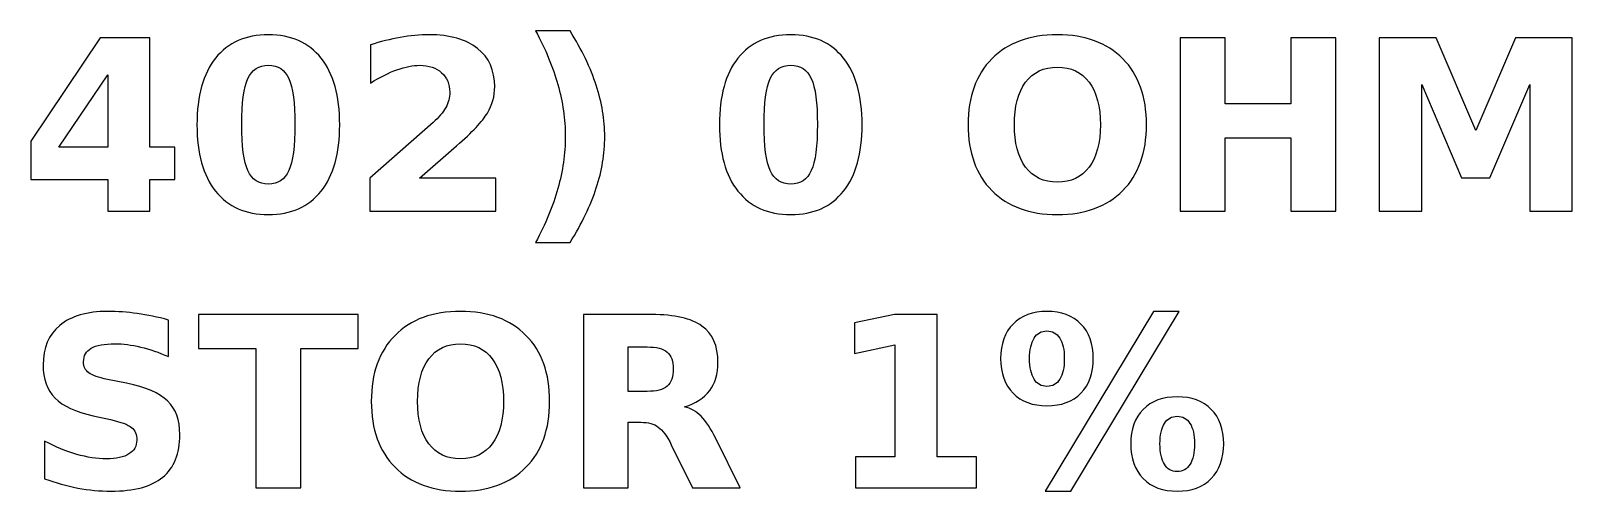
# Model space of a CAD drawing. Extents: x -112.4 to -97.6, y -152.4 to -142.
# Drawn here: x -106.75 to -97.61, y -144.69 to -141.95 of the extents above; entities that cross this region are included whole.
import ezdxf

# ---------------------------------------------------------------- set-up
doc = ezdxf.new("R2010")
doc.units = 0
doc.header["$MEASUREMENT"] = 0
doc.layers.add('LAYER_1', color=7, linetype='CONTINUOUS')

msp = doc.modelspace()

# ---------------------------------------------------------------- linework, layer by layer
at = {"layer": 'LAYER_1'}
for points, knots in [([(-106.3396, -141.9959), (-106.3396, -141.9959), (-106.0446, -141.9959), (-106.0446, -141.9959), (-106.0446, -141.9959), (-106.0446, -141.9959), (-106.0446, -142.645), (-106.0446, -142.645), (-106.0446, -142.645), (-106.0446, -142.645), (-105.8979, -142.645), (-105.8979, -142.645), (-105.8979, -142.645), (-105.8979, -142.645), (-105.8979, -142.8372), (-105.8979, -142.8372), (-105.8979, -142.8372), (-105.8979, -142.8372), (-106.0446, -142.8372), (-106.0446, -142.8372), (-106.0446, -142.8372), (-106.0446, -142.8372), (-106.0446, -143.0246), (-106.0446, -143.0246), (-106.0446, -143.0246), (-106.0446, -143.0246), (-106.2953, -143.0246), (-106.2953, -143.0246), (-106.2953, -143.0246), (-106.2953, -143.0246), (-106.2953, -142.8372), (-106.2953, -142.8372), (-106.2953, -142.8372), (-106.2953, -142.8372), (-106.7516, -142.8372), (-106.7516, -142.8372), (-106.7516, -142.8372), (-106.7516, -142.8372), (-106.7516, -142.6097), (-106.7516, -142.6097), (-106.7516, -142.6097), (-106.7516, -142.6097), (-106.3396, -141.9959), (-106.3396, -141.9959)], [0, 0, 0, 0, 0.090909, 0.090909, 0.090909, 0.090909, 0.181818, 0.181818, 0.181818, 0.181818, 0.272727, 0.272727, 0.272727, 0.272727, 0.363636, 0.363636, 0.363636, 0.363636, 0.454545, 0.454545, 0.454545, 0.454545, 0.545455, 0.545455, 0.545455, 0.545455, 0.636364, 0.636364, 0.636364, 0.636364, 0.727273, 0.727273, 0.727273, 0.727273, 0.818182, 0.818182, 0.818182, 0.818182, 0.909091, 0.909091, 0.909091, 0.909091, 1, 1, 1, 1]), ([(-104.9188, -142.5112), (-104.9188, -142.6817), (-104.9555, -142.8132), (-105.0291, -142.9058), (-105.0291, -142.9058), (-105.1025, -142.9983), (-105.2069, -143.0446), (-105.3419, -143.0446), (-105.3419, -143.0446), (-105.4774, -143.0446), (-105.582, -142.9983), (-105.6554, -142.9058), (-105.6554, -142.9058), (-105.729, -142.8132), (-105.7657, -142.6817), (-105.7657, -142.5112), (-105.7657, -142.5112), (-105.7657, -142.3405), (-105.729, -142.2087), (-105.6554, -142.1161), (-105.6554, -142.1161), (-105.582, -142.0237), (-105.4774, -141.9773), (-105.3419, -141.9773), (-105.3419, -141.9773), (-105.2069, -141.9773), (-105.1025, -142.0237), (-105.0291, -142.1161), (-105.0291, -142.1161), (-104.9555, -142.2087), (-104.9188, -142.3405), (-104.9188, -142.5112)], [0, 0, 0, 0, 0.125, 0.125, 0.125, 0.125, 0.25, 0.25, 0.25, 0.25, 0.375, 0.375, 0.375, 0.375, 0.5, 0.5, 0.5, 0.5, 0.625, 0.625, 0.625, 0.625, 0.75, 0.75, 0.75, 0.75, 0.875, 0.875, 0.875, 0.875, 1, 1, 1, 1]), ([(-104.4447, -142.8296), (-104.4447, -142.8296), (-103.9919, -142.8296), (-103.9919, -142.8296), (-103.9919, -142.8296), (-103.9919, -142.8296), (-103.9919, -143.0246), (-103.9919, -143.0246), (-103.9919, -143.0246), (-103.9919, -143.0246), (-104.7396, -143.0246), (-104.7396, -143.0246), (-104.7396, -143.0246), (-104.7396, -143.0246), (-104.7396, -142.8296), (-104.7396, -142.8296), (-104.7396, -142.8296), (-104.7396, -142.8296), (-104.364, -142.4983), (-104.364, -142.4983), (-104.364, -142.4983), (-104.3304, -142.4679), (-104.3057, -142.4383), (-104.2897, -142.4094), (-104.2897, -142.4094), (-104.2735, -142.3804), (-104.2655, -142.3503), (-104.2655, -142.319), (-104.2655, -142.319), (-104.2655, -142.2708), (-104.2817, -142.232), (-104.3141, -142.2026), (-104.3141, -142.2026), (-104.3464, -142.1732), (-104.3894, -142.1587), (-104.4433, -142.1587), (-104.4433, -142.1587), (-104.4846, -142.1587), (-104.5298, -142.1676), (-104.579, -142.1852), (-104.579, -142.1852), (-104.6281, -142.2029), (-104.6808, -142.2292), (-104.7368, -142.264), (-104.7368, -142.264), (-104.7368, -142.264), (-104.7368, -142.038), (-104.7368, -142.038), (-104.7368, -142.038), (-104.677, -142.0183), (-104.618, -142.0032), (-104.5597, -141.9929), (-104.5597, -141.9929), (-104.5013, -141.9825), (-104.4442, -141.9773), (-104.388, -141.9773), (-104.388, -141.9773), (-104.265, -141.9773), (-104.1693, -142.0044), (-104.1011, -142.0587), (-104.1011, -142.0587), (-104.0329, -142.1128), (-103.9988, -142.1883), (-103.9988, -142.2854), (-103.9988, -142.2854), (-103.9988, -142.3414), (-104.0133, -142.3936), (-104.0423, -142.4421), (-104.0423, -142.4421), (-104.0712, -142.4905), (-104.1321, -142.5554), (-104.2248, -142.6368), (-104.2248, -142.6368), (-104.2248, -142.6368), (-104.4447, -142.8296), (-104.4447, -142.8296)], [0, 0, 0, 0, 0.052632, 0.052632, 0.052632, 0.052632, 0.105263, 0.105263, 0.105263, 0.105263, 0.157895, 0.157895, 0.157895, 0.157895, 0.210526, 0.210526, 0.210526, 0.210526, 0.263158, 0.263158, 0.263158, 0.263158, 0.315789, 0.315789, 0.315789, 0.315789, 0.368421, 0.368421, 0.368421, 0.368421, 0.421053, 0.421053, 0.421053, 0.421053, 0.473684, 0.473684, 0.473684, 0.473684, 0.526316, 0.526316, 0.526316, 0.526316, 0.578947, 0.578947, 0.578947, 0.578947, 0.631579, 0.631579, 0.631579, 0.631579, 0.684211, 0.684211, 0.684211, 0.684211, 0.736842, 0.736842, 0.736842, 0.736842, 0.789474, 0.789474, 0.789474, 0.789474, 0.842105, 0.842105, 0.842105, 0.842105, 0.894737, 0.894737, 0.894737, 0.894737, 0.947368, 0.947368, 0.947368, 0.947368, 1, 1, 1, 1]), ([(-103.7565, -143.2106), (-103.6977, -143.1013), (-103.6535, -142.9945), (-103.6241, -142.8903), (-103.6241, -142.8903), (-103.5947, -142.7859), (-103.5801, -142.6831), (-103.5801, -142.5815), (-103.5801, -142.5815), (-103.5801, -142.4799), (-103.5947, -142.3771), (-103.6241, -142.2732), (-103.6241, -142.2732), (-103.6535, -142.1692), (-103.6977, -142.0627), (-103.7565, -141.9538), (-103.7565, -141.9538), (-103.7565, -141.9538), (-103.5519, -141.9538), (-103.5519, -141.9538), (-103.5519, -141.9538), (-103.4821, -142.0665), (-103.4303, -142.1742), (-103.3964, -142.2774), (-103.3964, -142.2774), (-103.3628, -142.3804), (-103.3459, -142.4823), (-103.3459, -142.5829), (-103.3459, -142.5829), (-103.3459, -142.6836), (-103.3626, -142.7849), (-103.3962, -142.887), (-103.3962, -142.887), (-103.4296, -142.9893), (-103.4816, -143.0973), (-103.5519, -143.2106), (-103.5519, -143.2106), (-103.5519, -143.2106), (-103.7565, -143.2106), (-103.7565, -143.2106)], [0, 0, 0, 0, 0.1, 0.1, 0.1, 0.1, 0.2, 0.2, 0.2, 0.2, 0.3, 0.3, 0.3, 0.3, 0.4, 0.4, 0.4, 0.4, 0.5, 0.5, 0.5, 0.5, 0.6, 0.6, 0.6, 0.6, 0.7, 0.7, 0.7, 0.7, 0.8, 0.8, 0.8, 0.8, 0.9, 0.9, 0.9, 0.9, 1, 1, 1, 1]), ([(-101.8188, -142.5112), (-101.8188, -142.6817), (-101.8555, -142.8132), (-101.9291, -142.9058), (-101.9291, -142.9058), (-102.0025, -142.9983), (-102.1069, -143.0446), (-102.2419, -143.0446), (-102.2419, -143.0446), (-102.3774, -143.0446), (-102.482, -142.9983), (-102.5554, -142.9058), (-102.5554, -142.9058), (-102.629, -142.8132), (-102.6657, -142.6817), (-102.6657, -142.5112), (-102.6657, -142.5112), (-102.6657, -142.3405), (-102.629, -142.2087), (-102.5554, -142.1161), (-102.5554, -142.1161), (-102.482, -142.0237), (-102.3774, -141.9773), (-102.2419, -141.9773), (-102.2419, -141.9773), (-102.1069, -141.9773), (-102.0025, -142.0237), (-101.9291, -142.1161), (-101.9291, -142.1161), (-101.8555, -142.2087), (-101.8188, -142.3405), (-101.8188, -142.5112)], [0, 0, 0, 0, 0.125, 0.125, 0.125, 0.125, 0.25, 0.25, 0.25, 0.25, 0.375, 0.375, 0.375, 0.375, 0.5, 0.5, 0.5, 0.5, 0.625, 0.625, 0.625, 0.625, 0.75, 0.75, 0.75, 0.75, 0.875, 0.875, 0.875, 0.875, 1, 1, 1, 1]), ([(-100.6605, -141.9773), (-100.4952, -141.9773), (-100.3656, -142.0246), (-100.272, -142.1194), (-100.272, -142.1194), (-100.1782, -142.2139), (-100.1314, -142.3444), (-100.1314, -142.5112), (-100.1314, -142.5112), (-100.1314, -142.6775), (-100.1782, -142.808), (-100.272, -142.9025), (-100.272, -142.9025), (-100.3656, -142.9973), (-100.4952, -143.0446), (-100.6605, -143.0446), (-100.6605, -143.0446), (-100.8254, -143.0446), (-100.9547, -142.9973), (-101.0488, -142.9025), (-101.0488, -142.9025), (-101.1426, -142.808), (-101.1897, -142.6775), (-101.1897, -142.5112), (-101.1897, -142.5112), (-101.1897, -142.3444), (-101.1426, -142.2139), (-101.0488, -142.1194), (-101.0488, -142.1194), (-100.9547, -142.0246), (-100.8254, -141.9773), (-100.6605, -141.9773)], [0, 0, 0, 0, 0.125, 0.125, 0.125, 0.125, 0.25, 0.25, 0.25, 0.25, 0.375, 0.375, 0.375, 0.375, 0.5, 0.5, 0.5, 0.5, 0.625, 0.625, 0.625, 0.625, 0.75, 0.75, 0.75, 0.75, 0.875, 0.875, 0.875, 0.875, 1, 1, 1, 1]), ([(-99.9307, -141.9959), (-99.9307, -141.9959), (-99.6654, -141.9959), (-99.6654, -141.9959), (-99.6654, -141.9959), (-99.6654, -141.9959), (-99.6654, -142.388), (-99.6654, -142.388), (-99.6654, -142.388), (-99.6654, -142.388), (-99.2741, -142.388), (-99.2741, -142.388), (-99.2741, -142.388), (-99.2741, -142.388), (-99.2741, -141.9959), (-99.2741, -141.9959), (-99.2741, -141.9959), (-99.2741, -141.9959), (-99.0088, -141.9959), (-99.0088, -141.9959), (-99.0088, -141.9959), (-99.0088, -141.9959), (-99.0088, -143.0246), (-99.0088, -143.0246), (-99.0088, -143.0246), (-99.0088, -143.0246), (-99.2741, -143.0246), (-99.2741, -143.0246), (-99.2741, -143.0246), (-99.2741, -143.0246), (-99.2741, -142.5886), (-99.2741, -142.5886), (-99.2741, -142.5886), (-99.2741, -142.5886), (-99.6654, -142.5886), (-99.6654, -142.5886), (-99.6654, -142.5886), (-99.6654, -142.5886), (-99.6654, -143.0246), (-99.6654, -143.0246), (-99.6654, -143.0246), (-99.6654, -143.0246), (-99.9307, -143.0246), (-99.9307, -143.0246), (-99.9307, -143.0246), (-99.9307, -143.0246), (-99.9307, -141.9959), (-99.9307, -141.9959)], [0, 0, 0, 0, 0.083333, 0.083333, 0.083333, 0.083333, 0.166667, 0.166667, 0.166667, 0.166667, 0.25, 0.25, 0.25, 0.25, 0.333333, 0.333333, 0.333333, 0.333333, 0.416667, 0.416667, 0.416667, 0.416667, 0.5, 0.5, 0.5, 0.5, 0.583333, 0.583333, 0.583333, 0.583333, 0.666667, 0.666667, 0.666667, 0.666667, 0.75, 0.75, 0.75, 0.75, 0.833333, 0.833333, 0.833333, 0.833333, 0.916667, 0.916667, 0.916667, 0.916667, 1, 1, 1, 1]), ([(-98.7498, -141.9959), (-98.7498, -141.9959), (-98.4123, -141.9959), (-98.4123, -141.9959), (-98.4123, -141.9959), (-98.4123, -141.9959), (-98.1778, -142.5465), (-98.1778, -142.5465), (-98.1778, -142.5465), (-98.1778, -142.5465), (-97.9422, -141.9959), (-97.9422, -141.9959), (-97.9422, -141.9959), (-97.9422, -141.9959), (-97.6054, -141.9959), (-97.6054, -141.9959), (-97.6054, -141.9959), (-97.6054, -141.9959), (-97.6054, -143.0246), (-97.6054, -143.0246), (-97.6054, -143.0246), (-97.6054, -143.0246), (-97.8561, -143.0246), (-97.8561, -143.0246), (-97.8561, -143.0246), (-97.8561, -143.0246), (-97.8561, -142.2722), (-97.8561, -142.2722), (-97.8561, -142.2722), (-97.8561, -142.2722), (-98.0932, -142.8268), (-98.0932, -142.8268), (-98.0932, -142.8268), (-98.0932, -142.8268), (-98.2613, -142.8268), (-98.2613, -142.8268), (-98.2613, -142.8268), (-98.2613, -142.8268), (-98.4984, -142.2722), (-98.4984, -142.2722), (-98.4984, -142.2722), (-98.4984, -142.2722), (-98.4984, -143.0246), (-98.4984, -143.0246), (-98.4984, -143.0246), (-98.4984, -143.0246), (-98.7498, -143.0246), (-98.7498, -143.0246), (-98.7498, -143.0246), (-98.7498, -143.0246), (-98.7498, -141.9959), (-98.7498, -141.9959)], [0, 0, 0, 0, 0.076923, 0.076923, 0.076923, 0.076923, 0.153846, 0.153846, 0.153846, 0.153846, 0.230769, 0.230769, 0.230769, 0.230769, 0.307692, 0.307692, 0.307692, 0.307692, 0.384615, 0.384615, 0.384615, 0.384615, 0.461538, 0.461538, 0.461538, 0.461538, 0.538462, 0.538462, 0.538462, 0.538462, 0.615385, 0.615385, 0.615385, 0.615385, 0.692308, 0.692308, 0.692308, 0.692308, 0.769231, 0.769231, 0.769231, 0.769231, 0.846154, 0.846154, 0.846154, 0.846154, 0.923077, 0.923077, 0.923077, 0.923077, 1, 1, 1, 1]), ([(-106.2953, -142.2144), (-106.2953, -142.2144), (-106.5863, -142.645), (-106.5863, -142.645), (-106.5863, -142.645), (-106.5863, -142.645), (-106.2953, -142.645), (-106.2953, -142.645), (-106.2953, -142.645), (-106.2953, -142.645), (-106.2953, -142.2144), (-106.2953, -142.2144)], [0, 0, 0, 0, 0.333333, 0.333333, 0.333333, 0.333333, 0.666667, 0.666667, 0.666667, 0.666667, 1, 1, 1, 1]), ([(-105.1841, -142.5093), (-105.1841, -142.3807), (-105.1961, -142.2901), (-105.2203, -142.2374), (-105.2203, -142.2374), (-105.2443, -142.185), (-105.285, -142.1587), (-105.3419, -142.1587), (-105.3419, -142.1587), (-105.3988, -142.1587), (-105.4395, -142.185), (-105.464, -142.2374), (-105.464, -142.2374), (-105.4882, -142.2901), (-105.5004, -142.3807), (-105.5004, -142.5093), (-105.5004, -142.5093), (-105.5004, -142.6391), (-105.4882, -142.7309), (-105.464, -142.784), (-105.464, -142.784), (-105.4395, -142.8374), (-105.3988, -142.864), (-105.3419, -142.864), (-105.3419, -142.864), (-105.2855, -142.864), (-105.245, -142.8374), (-105.2205, -142.784), (-105.2205, -142.784), (-105.1963, -142.7309), (-105.1841, -142.6391), (-105.1841, -142.5093)], [0, 0, 0, 0, 0.125, 0.125, 0.125, 0.125, 0.25, 0.25, 0.25, 0.25, 0.375, 0.375, 0.375, 0.375, 0.5, 0.5, 0.5, 0.5, 0.625, 0.625, 0.625, 0.625, 0.75, 0.75, 0.75, 0.75, 0.875, 0.875, 0.875, 0.875, 1, 1, 1, 1]), ([(-102.0841, -142.5093), (-102.0841, -142.3807), (-102.0961, -142.2901), (-102.1203, -142.2374), (-102.1203, -142.2374), (-102.1443, -142.185), (-102.185, -142.1587), (-102.2419, -142.1587), (-102.2419, -142.1587), (-102.2988, -142.1587), (-102.3395, -142.185), (-102.364, -142.2374), (-102.364, -142.2374), (-102.3882, -142.2901), (-102.4004, -142.3807), (-102.4004, -142.5093), (-102.4004, -142.5093), (-102.4004, -142.6391), (-102.3882, -142.7309), (-102.364, -142.784), (-102.364, -142.784), (-102.3395, -142.8374), (-102.2988, -142.864), (-102.2419, -142.864), (-102.2419, -142.864), (-102.1855, -142.864), (-102.145, -142.8374), (-102.1205, -142.784), (-102.1205, -142.784), (-102.0963, -142.7309), (-102.0841, -142.6391), (-102.0841, -142.5093)], [0, 0, 0, 0, 0.125, 0.125, 0.125, 0.125, 0.25, 0.25, 0.25, 0.25, 0.375, 0.375, 0.375, 0.375, 0.5, 0.5, 0.5, 0.5, 0.625, 0.625, 0.625, 0.625, 0.75, 0.75, 0.75, 0.75, 0.875, 0.875, 0.875, 0.875, 1, 1, 1, 1]), ([(-100.6605, -142.1695), (-100.7414, -142.1695), (-100.804, -142.1993), (-100.8487, -142.2591), (-100.8487, -142.2591), (-100.8931, -142.3188), (-100.9155, -142.4028), (-100.9155, -142.5112), (-100.9155, -142.5112), (-100.9155, -142.6194), (-100.8931, -142.7031), (-100.8487, -142.7628), (-100.8487, -142.7628), (-100.804, -142.8226), (-100.7414, -142.8524), (-100.6605, -142.8524), (-100.6605, -142.8524), (-100.5791, -142.8524), (-100.5164, -142.8226), (-100.4717, -142.7628), (-100.4717, -142.7628), (-100.4272, -142.7031), (-100.4049, -142.6194), (-100.4049, -142.5112), (-100.4049, -142.5112), (-100.4049, -142.4028), (-100.4272, -142.3188), (-100.4717, -142.2591), (-100.4717, -142.2591), (-100.5164, -142.1993), (-100.5791, -142.1695), (-100.6605, -142.1695)], [0, 0, 0, 0, 0.125, 0.125, 0.125, 0.125, 0.25, 0.25, 0.25, 0.25, 0.375, 0.375, 0.375, 0.375, 0.5, 0.5, 0.5, 0.5, 0.625, 0.625, 0.625, 0.625, 0.75, 0.75, 0.75, 0.75, 0.875, 0.875, 0.875, 0.875, 1, 1, 1, 1]), ([(-105.9348, -143.6709), (-105.9348, -143.6709), (-105.9348, -143.8884), (-105.9348, -143.8884), (-105.9348, -143.8884), (-105.9913, -143.8632), (-106.0465, -143.8442), (-106.1001, -143.8313), (-106.1001, -143.8313), (-106.154, -143.8183), (-106.2048, -143.812), (-106.2525, -143.812), (-106.2525, -143.812), (-106.3158, -143.812), (-106.3628, -143.8207), (-106.3932, -143.8381), (-106.3932, -143.8381), (-106.4235, -143.8557), (-106.4386, -143.8828), (-106.4386, -143.9195), (-106.4386, -143.9195), (-106.4386, -143.947), (-106.4285, -143.9686), (-106.408, -143.9839), (-106.408, -143.9839), (-106.3875, -143.9992), (-106.3504, -144.0126), (-106.2965, -144.0236), (-106.2965, -144.0236), (-106.2965, -144.0236), (-106.1836, -144.0462), (-106.1836, -144.0462), (-106.1836, -144.0462), (-106.0691, -144.0693), (-105.988, -144.1041), (-105.9398, -144.1511), (-105.9398, -144.1511), (-105.8915, -144.1979), (-105.8673, -144.2645), (-105.8673, -144.3508), (-105.8673, -144.3508), (-105.8673, -144.4644), (-105.9009, -144.5488), (-105.9682, -144.6041), (-105.9682, -144.6041), (-106.0355, -144.6593), (-106.1382, -144.6871), (-106.2765, -144.6871), (-106.2765, -144.6871), (-106.3419, -144.6871), (-106.4073, -144.681), (-106.4729, -144.6685), (-106.4729, -144.6685), (-106.5385, -144.656), (-106.6044, -144.6377), (-106.67, -144.6135), (-106.67, -144.6135), (-106.67, -144.6135), (-106.67, -144.3896), (-106.67, -144.3896), (-106.67, -144.3896), (-106.6044, -144.4244), (-106.5409, -144.4507), (-106.4795, -144.4684), (-106.4795, -144.4684), (-106.4181, -144.486), (-106.3591, -144.4949), (-106.3022, -144.4949), (-106.3022, -144.4949), (-106.2443, -144.4949), (-106.1999, -144.4853), (-106.1691, -144.466), (-106.1691, -144.466), (-106.1382, -144.4467), (-106.123, -144.4192), (-106.123, -144.3832), (-106.123, -144.3832), (-106.123, -144.3512), (-106.1333, -144.3263), (-106.1542, -144.3089), (-106.1542, -144.3089), (-106.1752, -144.2915), (-106.2168, -144.2758), (-106.2794, -144.2621), (-106.2794, -144.2621), (-106.2794, -144.2621), (-106.3821, -144.2393), (-106.3821, -144.2393), (-106.3821, -144.2393), (-106.4849, -144.2172), (-106.5602, -144.1822), (-106.6077, -144.1339), (-106.6077, -144.1339), (-106.6552, -144.0857), (-106.6789, -144.0206), (-106.6789, -143.939), (-106.6789, -143.939), (-106.6789, -143.8364), (-106.6458, -143.7576), (-106.5797, -143.7026), (-106.5797, -143.7026), (-106.5136, -143.6473), (-106.4186, -143.6198), (-106.2944, -143.6198), (-106.2944, -143.6198), (-106.238, -143.6198), (-106.1799, -143.6241), (-106.1201, -143.6325), (-106.1201, -143.6325), (-106.0604, -143.641), (-105.9986, -143.6537), (-105.9348, -143.6709)], [0, 0, 0, 0, 0.035714, 0.035714, 0.035714, 0.035714, 0.071429, 0.071429, 0.071429, 0.071429, 0.107143, 0.107143, 0.107143, 0.107143, 0.142857, 0.142857, 0.142857, 0.142857, 0.178571, 0.178571, 0.178571, 0.178571, 0.214286, 0.214286, 0.214286, 0.214286, 0.25, 0.25, 0.25, 0.25, 0.285714, 0.285714, 0.285714, 0.285714, 0.321429, 0.321429, 0.321429, 0.321429, 0.357143, 0.357143, 0.357143, 0.357143, 0.392857, 0.392857, 0.392857, 0.392857, 0.428571, 0.428571, 0.428571, 0.428571, 0.464286, 0.464286, 0.464286, 0.464286, 0.5, 0.5, 0.5, 0.5, 0.535714, 0.535714, 0.535714, 0.535714, 0.571429, 0.571429, 0.571429, 0.571429, 0.607143, 0.607143, 0.607143, 0.607143, 0.642857, 0.642857, 0.642857, 0.642857, 0.678571, 0.678571, 0.678571, 0.678571, 0.714286, 0.714286, 0.714286, 0.714286, 0.75, 0.75, 0.75, 0.75, 0.785714, 0.785714, 0.785714, 0.785714, 0.821429, 0.821429, 0.821429, 0.821429, 0.857143, 0.857143, 0.857143, 0.857143, 0.892857, 0.892857, 0.892857, 0.892857, 0.928571, 0.928571, 0.928571, 0.928571, 0.964286, 0.964286, 0.964286, 0.964286, 1, 1, 1, 1]), ([(-105.7573, -143.6384), (-105.7573, -143.6384), (-104.8093, -143.6384), (-104.8093, -143.6384), (-104.8093, -143.6384), (-104.8093, -143.6384), (-104.8093, -143.839), (-104.8093, -143.839), (-104.8093, -143.839), (-104.8093, -143.839), (-105.1503, -143.839), (-105.1503, -143.839), (-105.1503, -143.839), (-105.1503, -143.839), (-105.1503, -144.6671), (-105.1503, -144.6671), (-105.1503, -144.6671), (-105.1503, -144.6671), (-105.4156, -144.6671), (-105.4156, -144.6671), (-105.4156, -144.6671), (-105.4156, -144.6671), (-105.4156, -143.839), (-105.4156, -143.839), (-105.4156, -143.839), (-105.4156, -143.839), (-105.7573, -143.839), (-105.7573, -143.839), (-105.7573, -143.839), (-105.7573, -143.839), (-105.7573, -143.6384), (-105.7573, -143.6384)], [0, 0, 0, 0, 0.125, 0.125, 0.125, 0.125, 0.25, 0.25, 0.25, 0.25, 0.375, 0.375, 0.375, 0.375, 0.5, 0.5, 0.5, 0.5, 0.625, 0.625, 0.625, 0.625, 0.75, 0.75, 0.75, 0.75, 0.875, 0.875, 0.875, 0.875, 1, 1, 1, 1]), ([(-104.202, -143.6198), (-104.0367, -143.6198), (-103.9071, -143.6671), (-103.8135, -143.7619), (-103.8135, -143.7619), (-103.7197, -143.8564), (-103.6729, -143.9869), (-103.6729, -144.1537), (-103.6729, -144.1537), (-103.6729, -144.32), (-103.7197, -144.4505), (-103.8135, -144.545), (-103.8135, -144.545), (-103.9071, -144.6398), (-104.0367, -144.6871), (-104.202, -144.6871), (-104.202, -144.6871), (-104.3669, -144.6871), (-104.4962, -144.6398), (-104.5903, -144.545), (-104.5903, -144.545), (-104.6841, -144.4505), (-104.7312, -144.32), (-104.7312, -144.1537), (-104.7312, -144.1537), (-104.7312, -143.9869), (-104.6841, -143.8564), (-104.5903, -143.7619), (-104.5903, -143.7619), (-104.4962, -143.6671), (-104.3669, -143.6198), (-104.202, -143.6198)], [0, 0, 0, 0, 0.125, 0.125, 0.125, 0.125, 0.25, 0.25, 0.25, 0.25, 0.375, 0.375, 0.375, 0.375, 0.5, 0.5, 0.5, 0.5, 0.625, 0.625, 0.625, 0.625, 0.75, 0.75, 0.75, 0.75, 0.875, 0.875, 0.875, 0.875, 1, 1, 1, 1]), ([(-103.2069, -144.2779), (-103.2069, -144.2779), (-103.2069, -144.6671), (-103.2069, -144.6671), (-103.2069, -144.6671), (-103.2069, -144.6671), (-103.4722, -144.6671), (-103.4722, -144.6671), (-103.4722, -144.6671), (-103.4722, -144.6671), (-103.4722, -143.6384), (-103.4722, -143.6384), (-103.4722, -143.6384), (-103.4722, -143.6384), (-103.067, -143.6384), (-103.067, -143.6384), (-103.067, -143.6384), (-102.9315, -143.6384), (-102.832, -143.6612), (-102.769, -143.7066), (-102.769, -143.7066), (-102.7058, -143.752), (-102.6742, -143.824), (-102.6742, -143.9223), (-102.6742, -143.9223), (-102.6742, -143.9902), (-102.6907, -144.0462), (-102.7234, -144.0897), (-102.7234, -144.0897), (-102.7563, -144.1335), (-102.8059, -144.1657), (-102.872, -144.1862), (-102.872, -144.1862), (-102.8358, -144.1946), (-102.8031, -144.2132), (-102.7744, -144.2424), (-102.7744, -144.2424), (-102.7457, -144.2715), (-102.7168, -144.3157), (-102.6874, -144.375), (-102.6874, -144.375), (-102.6874, -144.375), (-102.5432, -144.6671), (-102.5432, -144.6671), (-102.5432, -144.6671), (-102.5432, -144.6671), (-102.8259, -144.6671), (-102.8259, -144.6671), (-102.8259, -144.6671), (-102.8259, -144.6671), (-102.9513, -144.4115), (-102.9513, -144.4115), (-102.9513, -144.4115), (-102.9764, -144.3602), (-103.0021, -144.3249), (-103.0282, -144.3061), (-103.0282, -144.3061), (-103.0541, -144.2873), (-103.0886, -144.2779), (-103.1319, -144.2779), (-103.1319, -144.2779), (-103.1319, -144.2779), (-103.2069, -144.2779), (-103.2069, -144.2779)], [0, 0, 0, 0, 0.0625, 0.0625, 0.0625, 0.0625, 0.125, 0.125, 0.125, 0.125, 0.1875, 0.1875, 0.1875, 0.1875, 0.25, 0.25, 0.25, 0.25, 0.3125, 0.3125, 0.3125, 0.3125, 0.375, 0.375, 0.375, 0.375, 0.4375, 0.4375, 0.4375, 0.4375, 0.5, 0.5, 0.5, 0.5, 0.5625, 0.5625, 0.5625, 0.5625, 0.625, 0.625, 0.625, 0.625, 0.6875, 0.6875, 0.6875, 0.6875, 0.75, 0.75, 0.75, 0.75, 0.8125, 0.8125, 0.8125, 0.8125, 0.875, 0.875, 0.875, 0.875, 0.9375, 0.9375, 0.9375, 0.9375, 1, 1, 1, 1]), ([(-101.8587, -144.4839), (-101.8587, -144.4839), (-101.6244, -144.4839), (-101.6244, -144.4839), (-101.6244, -144.4839), (-101.6244, -144.4839), (-101.6244, -143.819), (-101.6244, -143.819), (-101.6244, -143.819), (-101.6244, -143.819), (-101.8648, -143.8687), (-101.8648, -143.8687), (-101.8648, -143.8687), (-101.8648, -143.8687), (-101.8648, -143.688), (-101.8648, -143.688), (-101.8648, -143.688), (-101.8648, -143.688), (-101.6258, -143.6384), (-101.6258, -143.6384), (-101.6258, -143.6384), (-101.6258, -143.6384), (-101.3737, -143.6384), (-101.3737, -143.6384), (-101.3737, -143.6384), (-101.3737, -143.6384), (-101.3737, -144.4839), (-101.3737, -144.4839), (-101.3737, -144.4839), (-101.3737, -144.4839), (-101.1395, -144.4839), (-101.1395, -144.4839), (-101.1395, -144.4839), (-101.1395, -144.4839), (-101.1395, -144.6671), (-101.1395, -144.6671), (-101.1395, -144.6671), (-101.1395, -144.6671), (-101.8587, -144.6671), (-101.8587, -144.6671), (-101.8587, -144.6671), (-101.8587, -144.6671), (-101.8587, -144.4839), (-101.8587, -144.4839)], [0, 0, 0, 0, 0.090909, 0.090909, 0.090909, 0.090909, 0.181818, 0.181818, 0.181818, 0.181818, 0.272727, 0.272727, 0.272727, 0.272727, 0.363636, 0.363636, 0.363636, 0.363636, 0.454545, 0.454545, 0.454545, 0.454545, 0.545455, 0.545455, 0.545455, 0.545455, 0.636364, 0.636364, 0.636364, 0.636364, 0.727273, 0.727273, 0.727273, 0.727273, 0.818182, 0.818182, 0.818182, 0.818182, 0.909091, 0.909091, 0.909091, 0.909091, 1, 1, 1, 1]), ([(-100.7218, -143.6198), (-100.6364, -143.6198), (-100.5691, -143.6448), (-100.5202, -143.6946), (-100.5202, -143.6946), (-100.4713, -143.7445), (-100.4469, -143.8127), (-100.4469, -143.8997), (-100.4469, -143.8997), (-100.4469, -143.9865), (-100.4713, -144.0549), (-100.5202, -144.105), (-100.5202, -144.105), (-100.5691, -144.1551), (-100.6364, -144.18), (-100.7218, -144.18), (-100.7218, -144.18), (-100.8072, -144.18), (-100.8744, -144.1551), (-100.9233, -144.105), (-100.9233, -144.105), (-100.9723, -144.0549), (-100.9967, -143.9865), (-100.9967, -143.8997), (-100.9967, -143.8997), (-100.9967, -143.8127), (-100.9723, -143.7445), (-100.9233, -143.6946), (-100.9233, -143.6946), (-100.8744, -143.6448), (-100.8072, -143.6198), (-100.7218, -143.6198)], [0, 0, 0, 0, 0.125, 0.125, 0.125, 0.125, 0.25, 0.25, 0.25, 0.25, 0.375, 0.375, 0.375, 0.375, 0.5, 0.5, 0.5, 0.5, 0.625, 0.625, 0.625, 0.625, 0.75, 0.75, 0.75, 0.75, 0.875, 0.875, 0.875, 0.875, 1, 1, 1, 1]), ([(-100.5804, -144.6871), (-100.5804, -144.6871), (-100.7326, -144.6871), (-100.7326, -144.6871), (-100.7326, -144.6871), (-100.7326, -144.6871), (-100.0898, -143.6198), (-100.0898, -143.6198), (-100.0898, -143.6198), (-100.0898, -143.6198), (-99.937, -143.6198), (-99.937, -143.6198), (-99.937, -143.6198), (-99.937, -143.6198), (-100.5804, -144.6871), (-100.5804, -144.6871)], [0, 0, 0, 0, 0.25, 0.25, 0.25, 0.25, 0.5, 0.5, 0.5, 0.5, 0.75, 0.75, 0.75, 0.75, 1, 1, 1, 1]), ([(-100.7218, -143.7355), (-100.7547, -143.7355), (-100.7803, -143.7499), (-100.7982, -143.7783), (-100.7982, -143.7783), (-100.8161, -143.8068), (-100.825, -143.8473), (-100.825, -143.8997), (-100.825, -143.8997), (-100.825, -143.9524), (-100.8161, -143.9933), (-100.7982, -144.022), (-100.7982, -144.022), (-100.7803, -144.0507), (-100.7547, -144.065), (-100.7218, -144.065), (-100.7218, -144.065), (-100.6886, -144.065), (-100.6632, -144.0507), (-100.6456, -144.022), (-100.6456, -144.022), (-100.6279, -143.9933), (-100.619, -143.9524), (-100.619, -143.8997), (-100.619, -143.8997), (-100.619, -143.8473), (-100.6279, -143.8068), (-100.6458, -143.7783), (-100.6458, -143.7783), (-100.6637, -143.7499), (-100.6891, -143.7355), (-100.7218, -143.7355)], [0, 0, 0, 0, 0.125, 0.125, 0.125, 0.125, 0.25, 0.25, 0.25, 0.25, 0.375, 0.375, 0.375, 0.375, 0.5, 0.5, 0.5, 0.5, 0.625, 0.625, 0.625, 0.625, 0.75, 0.75, 0.75, 0.75, 0.875, 0.875, 0.875, 0.875, 1, 1, 1, 1]), ([(-104.202, -143.812), (-104.2829, -143.812), (-104.3455, -143.8418), (-104.3902, -143.9016), (-104.3902, -143.9016), (-104.4346, -143.9613), (-104.457, -144.0453), (-104.457, -144.1537), (-104.457, -144.1537), (-104.457, -144.2619), (-104.4346, -144.3456), (-104.3902, -144.4053), (-104.3902, -144.4053), (-104.3455, -144.4651), (-104.2829, -144.4949), (-104.202, -144.4949), (-104.202, -144.4949), (-104.1206, -144.4949), (-104.0579, -144.4651), (-104.0132, -144.4053), (-104.0132, -144.4053), (-103.9687, -144.3456), (-103.9464, -144.2619), (-103.9464, -144.1537), (-103.9464, -144.1537), (-103.9464, -144.0453), (-103.9687, -143.9613), (-104.0132, -143.9016), (-104.0132, -143.9016), (-104.0579, -143.8418), (-104.1206, -143.812), (-104.202, -143.812)], [0, 0, 0, 0, 0.125, 0.125, 0.125, 0.125, 0.25, 0.25, 0.25, 0.25, 0.375, 0.375, 0.375, 0.375, 0.5, 0.5, 0.5, 0.5, 0.625, 0.625, 0.625, 0.625, 0.75, 0.75, 0.75, 0.75, 0.875, 0.875, 0.875, 0.875, 1, 1, 1, 1]), ([(-103.0952, -144.0947), (-103.0397, -144.0947), (-102.9997, -144.0843), (-102.9757, -144.0636), (-102.9757, -144.0636), (-102.9515, -144.0429), (-102.9395, -144.0088), (-102.9395, -143.9615), (-102.9395, -143.9615), (-102.9395, -143.9147), (-102.9515, -143.8811), (-102.9757, -143.8609), (-102.9757, -143.8609), (-102.9997, -143.8407), (-103.0397, -143.8306), (-103.0952, -143.8306), (-103.0952, -143.8306), (-103.0952, -143.8306), (-103.2069, -143.8306), (-103.2069, -143.8306), (-103.2069, -143.8306), (-103.2069, -143.8306), (-103.2069, -144.0947), (-103.2069, -144.0947), (-103.2069, -144.0947), (-103.2069, -144.0947), (-103.0952, -144.0947), (-103.0952, -144.0947)], [0, 0, 0, 0, 0.142857, 0.142857, 0.142857, 0.142857, 0.285714, 0.285714, 0.285714, 0.285714, 0.428571, 0.428571, 0.428571, 0.428571, 0.571429, 0.571429, 0.571429, 0.571429, 0.714286, 0.714286, 0.714286, 0.714286, 0.857143, 0.857143, 0.857143, 0.857143, 1, 1, 1, 1]), ([(-99.9487, -144.1269), (-99.8634, -144.1269), (-99.7961, -144.1516), (-99.7469, -144.2012), (-99.7469, -144.2012), (-99.6978, -144.2508), (-99.6731, -144.319), (-99.6731, -144.406), (-99.6731, -144.406), (-99.6731, -144.4928), (-99.6978, -144.5613), (-99.7469, -144.6116), (-99.7469, -144.6116), (-99.7961, -144.6619), (-99.8634, -144.6871), (-99.9487, -144.6871), (-99.9487, -144.6871), (-100.0341, -144.6871), (-100.1016, -144.6619), (-100.151, -144.6116), (-100.151, -144.6116), (-100.2004, -144.5613), (-100.2251, -144.4928), (-100.2251, -144.406), (-100.2251, -144.406), (-100.2251, -144.3195), (-100.2004, -144.2515), (-100.151, -144.2017), (-100.151, -144.2017), (-100.1016, -144.1518), (-100.0341, -144.1269), (-99.9487, -144.1269)], [0, 0, 0, 0, 0.125, 0.125, 0.125, 0.125, 0.25, 0.25, 0.25, 0.25, 0.375, 0.375, 0.375, 0.375, 0.5, 0.5, 0.5, 0.5, 0.625, 0.625, 0.625, 0.625, 0.75, 0.75, 0.75, 0.75, 0.875, 0.875, 0.875, 0.875, 1, 1, 1, 1]), ([(-99.9487, -144.2426), (-99.9814, -144.2426), (-100.0066, -144.2567), (-100.0247, -144.2849), (-100.0247, -144.2849), (-100.0426, -144.3131), (-100.0515, -144.3536), (-100.0515, -144.406), (-100.0515, -144.406), (-100.0515, -144.4587), (-100.0426, -144.4994), (-100.0249, -144.5276), (-100.0249, -144.5276), (-100.0073, -144.5559), (-99.9819, -144.57), (-99.9487, -144.57), (-99.9487, -144.57), (-99.9156, -144.57), (-99.8904, -144.5559), (-99.8728, -144.5276), (-99.8728, -144.5276), (-99.8554, -144.4994), (-99.8467, -144.4587), (-99.8467, -144.406), (-99.8467, -144.406), (-99.8467, -144.3536), (-99.8556, -144.3131), (-99.8732, -144.2849), (-99.8732, -144.2849), (-99.8909, -144.2567), (-99.916, -144.2426), (-99.9487, -144.2426)], [0, 0, 0, 0, 0.125, 0.125, 0.125, 0.125, 0.25, 0.25, 0.25, 0.25, 0.375, 0.375, 0.375, 0.375, 0.5, 0.5, 0.5, 0.5, 0.625, 0.625, 0.625, 0.625, 0.75, 0.75, 0.75, 0.75, 0.875, 0.875, 0.875, 0.875, 1, 1, 1, 1])]:
    msp.add_open_spline(points, degree=3, knots=knots, dxfattribs=at)

doc.saveas('drawing.dxf')
